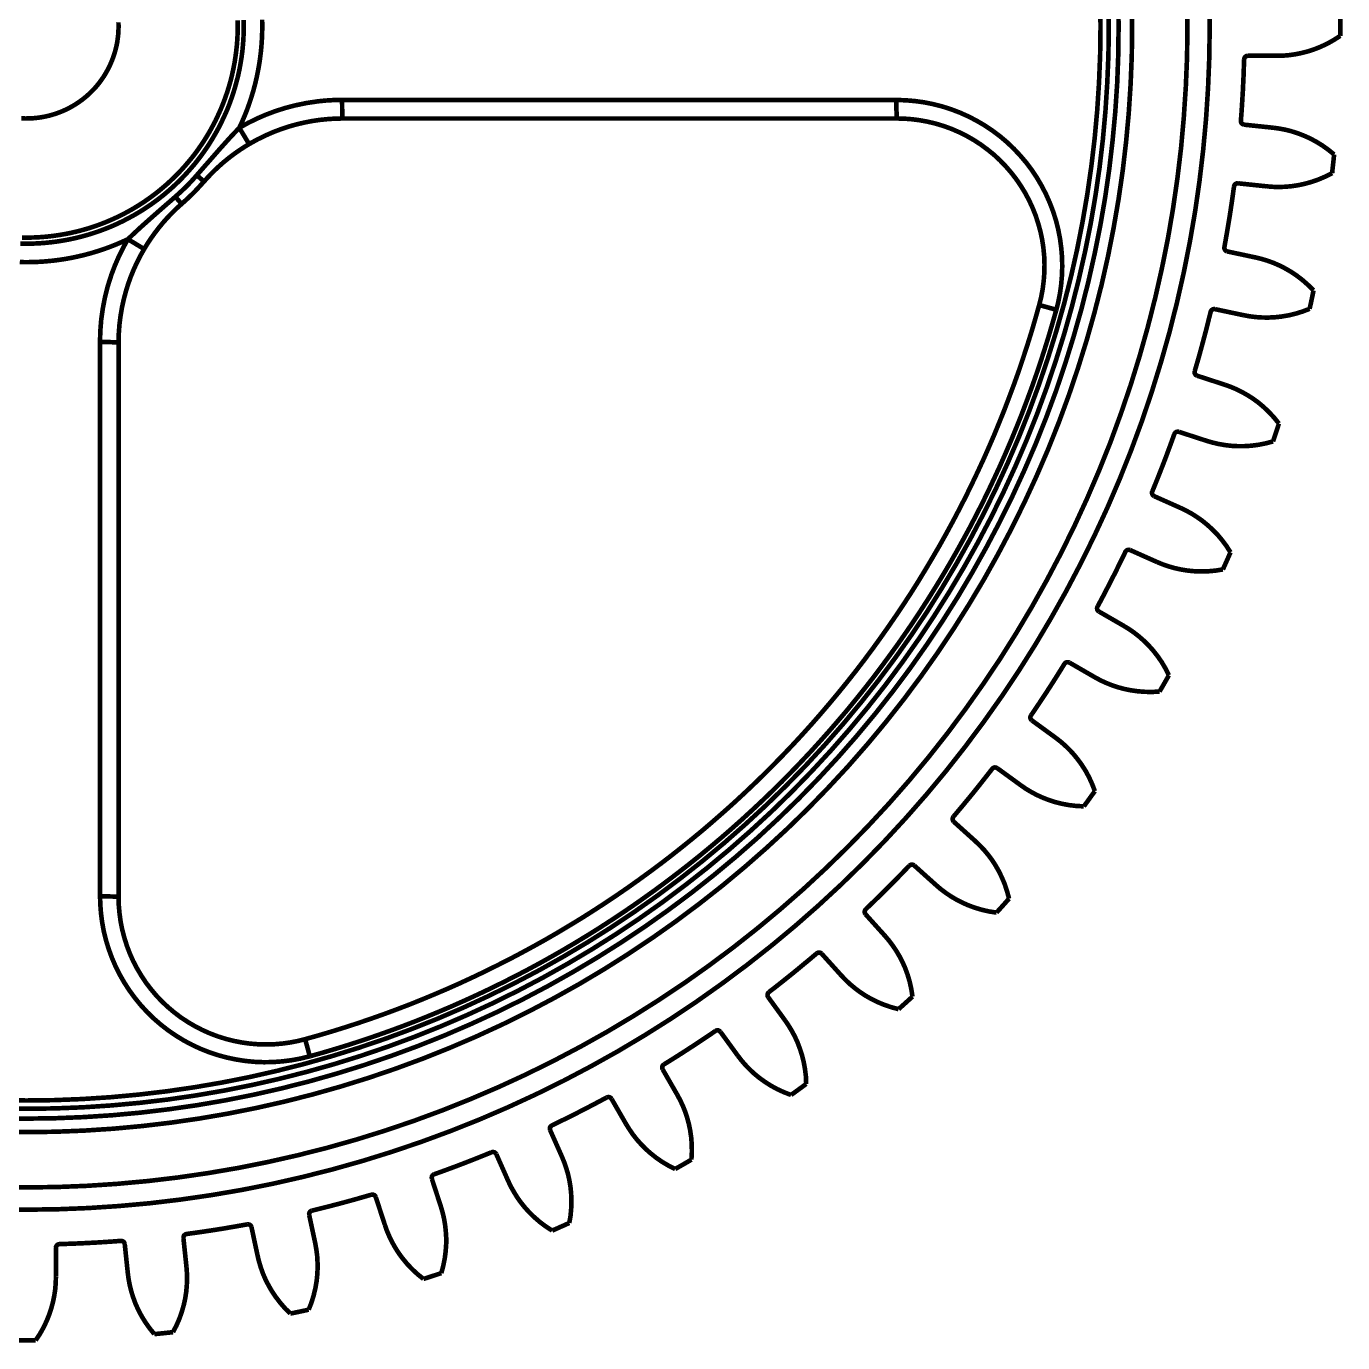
# Model space of a CAD drawing. Extents: x 1.1 to 21.8, y 1.7 to 15.4.
# Drawn here: x 16.263 to 19.076, y 3.429 to 6.241 of the extents above; entities that cross this region are included whole.
import ezdxf

# ---------------------------------------------------------------- set-up
doc = ezdxf.new("R2010")
doc.units = 0
doc.layers.get('0').update_dxf_attribs({"linetype": 'CONTINUOUS'})

msp = doc.modelspace()

# ---------------------------------------------------------------- linework, layer by layer
at = {"color": 0, "const_width": 0.00985}
for points in [[(18.7906, 6.30735), (18.7914, 6.24115), (18.7906, 6.17503), (18.7879, 6.10889), (18.7836, 6.04286), (18.7775, 5.97694), (18.7697, 5.91124), (18.7603, 5.84576), (18.749, 5.78049), (18.7361, 5.7156), (18.7215, 5.6511), (18.7053, 5.58692), (18.6872, 5.52322), (18.6676, 5.46001), (18.6464, 5.39735), (18.6235, 5.33529), (18.599, 5.27382), (18.5729, 5.213), (18.5451, 5.15294), (18.5158, 5.09353), (18.485, 5.035), (18.4526, 4.97726), (18.4189, 4.92042), (18.3836, 4.86442), (18.3468, 4.8094), (18.3086, 4.75537), (18.269, 4.70231), (18.2281, 4.65033), (18.1857, 4.59944), (18.1421, 4.54975), (18.0972, 4.50114), (18.051, 4.45372), (18.0036, 4.40756), (17.955, 4.36263), (17.9053, 4.31901), (17.8544, 4.27669), (17.8024, 4.23574), (17.7493, 4.19613), (17.6953, 4.15793), (17.6403, 4.12115), (17.5843, 4.08583), (17.5275, 4.05197), (17.4697, 4.01969), (17.4111, 3.98882), (17.3518, 3.95958), (17.2917, 3.93186), (17.231, 3.90576), (17.1694, 3.88124), (17.1074, 3.85835), (17.0447, 3.83708), (16.9815, 3.81743), (16.9178, 3.79949), (16.8536, 3.78321), (16.7892, 3.76856), (16.7242, 3.75564), (16.659, 3.74447), (16.5935, 3.73497), (16.5278, 3.72715), (16.4618, 3.72114), (16.3958, 3.71679), (16.3297, 3.71419), (16.2635, 3.71332), (16.1974, 3.71419)], [(18.7431, 6.3061), (18.7438, 6.24115), (18.7431, 6.17626), (18.7404, 6.11139), (18.7361, 6.0466), (18.7303, 5.98193), (18.7226, 5.91743), (18.7133, 5.85319), (18.7024, 5.78917), (18.6896, 5.72547), (18.6753, 5.66217), (18.6593, 5.59924), (18.6417, 5.53674), (18.6225, 5.47472), (18.6015, 5.41325), (18.5792, 5.35232), (18.555, 5.29199), (18.5294, 5.23236), (18.5022, 5.17339), (18.4735, 5.11518), (18.4432, 5.05767), (18.4115, 5.00103), (18.3783, 4.94526), (18.3438, 4.89031), (18.3076, 4.83632), (18.2701, 4.78331), (18.2313, 4.73128), (18.1911, 4.68028), (18.1496, 4.63037), (18.1068, 4.58154), (18.0626, 4.53386), (18.0174, 4.48736), (17.9708, 4.44206), (17.9232, 4.39794), (17.8743, 4.35514), (17.8244, 4.31364), (17.7735, 4.27344), (17.7214, 4.2346), (17.6685, 4.1971), (17.6143, 4.16103), (17.5594, 4.12642), (17.5038, 4.09321), (17.4471, 4.06147), (17.3896, 4.03125), (17.3314, 4.0025), (17.2724, 3.97532), (17.2126, 3.94971), (17.1524, 3.92562), (17.0915, 3.90315), (17.03, 3.88226), (16.9681, 3.86301), (16.9056, 3.84538), (16.8425, 3.82943), (16.7792, 3.81511), (16.7156, 3.8024), (16.6515, 3.79144), (16.5874, 3.78212), (16.5228, 3.77447), (16.4581, 3.76856), (16.3933, 3.76426), (16.3285, 3.76172), (16.2635, 3.7609), (16.1986, 3.76172)], [(16.2017, 3.87978), (16.2635, 3.87896), (16.3254, 3.87978), (16.3872, 3.88222), (16.4489, 3.88629), (16.5104, 3.89193), (16.5719, 3.89919), (16.6331, 3.90804), (16.694, 3.91851), (16.7547, 3.93061), (16.815, 3.94422), (16.875, 3.95947), (16.9344, 3.97624), (16.9935, 3.99457), (17.0521, 4.01449), (17.1101, 4.03586), (17.1675, 4.05881), (17.2243, 4.08317), (17.2806, 4.1091), (17.336, 4.13644), (17.3907, 4.16525), (17.4447, 4.19542), (17.4978, 4.22706), (17.5501, 4.2601), (17.6015, 4.29443), (17.6521, 4.33014), (17.7015, 4.36714), (17.7501, 4.40539), (17.7976, 4.44493), (17.8442, 4.48574), (17.8896, 4.52767), (17.9339, 4.57086), (17.9769, 4.61518), (18.019, 4.66054), (18.0597, 4.70703), (18.0993, 4.75461), (18.1376, 4.80317), (18.1746, 4.85271), (18.2103, 4.90321), (18.2446, 4.95464), (18.2776, 5.00694), (18.3093, 5.06006), (18.3394, 5.11404), (18.3683, 5.16878), (18.3956, 5.22424), (18.4215, 5.28039), (18.446, 5.33718), (18.4689, 5.39464), (18.4903, 5.45269), (18.5101, 5.51124), (18.5285, 5.57026), (18.5453, 5.62978), (18.5606, 5.68972), (18.5742, 5.75006), (18.5862, 5.81071), (18.5967, 5.87164), (18.6056, 5.93283), (18.6128, 5.99425), (18.6185, 6.05583), (18.6225, 6.11757), (18.625, 6.17936), (18.6257, 6.24115), (18.6257, 6.24115), (18.625, 6.303)], [(18.5961, 6.30225), (18.5968, 6.24115), (18.5968, 6.24115), (18.5961, 6.18012), (18.5938, 6.11908), (18.5897, 6.05811), (18.584, 5.99729), (18.5769, 5.93664), (18.5682, 5.87619), (18.5578, 5.81597), (18.5458, 5.75608), (18.5324, 5.69646), (18.5174, 5.63726), (18.5007, 5.5785), (18.4826, 5.52013), (18.4631, 5.46229), (18.4419, 5.405), (18.4193, 5.34825), (18.3951, 5.2921), (18.3696, 5.23665), (18.3425, 5.18186), (18.314, 5.12782), (18.2842, 5.07449), (18.2531, 5.02203), (18.2204, 4.97038), (18.1865, 4.9196), (18.1513, 4.86968), (18.1147, 4.82075), (18.0769, 4.77279), (18.0378, 4.72581), (17.9975, 4.67985), (17.9561, 4.63504), (17.9135, 4.59125), (17.8697, 4.54867), (17.8249, 4.50717), (17.7789, 4.4669), (17.7319, 4.42785), (17.684, 4.39003), (17.635, 4.35346), (17.5851, 4.31819), (17.5343, 4.28429), (17.4826, 4.25168), (17.4301, 4.22049), (17.3769, 4.1906), (17.3229, 4.16217), (17.2681, 4.13514), (17.2125, 4.1096), (17.1565, 4.08544), (17.0997, 4.06282), (17.0424, 4.04172), (16.9846, 4.02208), (16.9262, 4.00396), (16.8675, 3.98736), (16.8082, 3.97233), (16.7486, 3.95882), (16.6887, 3.94694), (16.6285, 3.93658), (16.5681, 3.92785), (16.5075, 3.92063), (16.4467, 3.91504), (16.3857, 3.91108), (16.3246, 3.90864), (16.2635, 3.90782), (16.2025, 3.90864)], [(16.2031, 3.92964), (16.2635, 3.92882), (16.324, 3.92964), (16.3846, 3.93201), (16.445, 3.93599), (16.5053, 3.94151), (16.5654, 3.94862), (16.6253, 3.95731), (16.6849, 3.96756), (16.7443, 3.97939), (16.8033, 3.99274), (16.8621, 4.00765), (16.9203, 4.02403), (16.9781, 4.04199), (17.0354, 4.06147), (17.0922, 4.08242), (17.1485, 4.10487), (17.204, 4.12875), (17.259, 4.15408), (17.3133, 4.18088), (17.3669, 4.20904), (17.4197, 4.23867), (17.4717, 4.26958), (17.5229, 4.30186), (17.5732, 4.3355), (17.6228, 4.37044), (17.6711, 4.40668), (17.7188, 4.44417), (17.7653, 4.48286), (17.8108, 4.52279), (17.8553, 4.56386), (17.8986, 4.60612), (17.9408, 4.64947), (17.9819, 4.6939), (18.0218, 4.73942), (18.0606, 4.78597), (18.0981, 4.8335), (18.1343, 4.882), (18.1692, 4.93147), (18.2028, 4.98178), (18.2351, 5.03299), (18.2661, 5.08501), (18.2957, 5.13781), (18.3239, 5.1914), (18.3507, 5.24571), (18.376, 5.30067), (18.3999, 5.35628), (18.4224, 5.41249), (18.4432, 5.46929), (18.4626, 5.52664), (18.4807, 5.58447), (18.4971, 5.64268), (18.5119, 5.70139), (18.5253, 5.76042), (18.5372, 5.81976), (18.5474, 5.87944), (18.5561, 5.93935), (18.5632, 5.99946), (18.5687, 6.05974), (18.5726, 6.12017), (18.5751, 6.18067), (18.5758, 6.24115), (18.5751, 6.30171)], [(18.5574, 6.30126), (18.5582, 6.24115), (18.5574, 6.1811), (18.555, 6.1211), (18.5511, 6.06114), (18.5456, 6.00131), (18.5385, 5.94168), (18.5299, 5.88222), (18.5197, 5.82303), (18.5081, 5.76411), (18.4949, 5.70551), (18.48, 5.64729), (18.4636, 5.58946), (18.4458, 5.53212), (18.4265, 5.47521), (18.4057, 5.41883), (18.3835, 5.36307), (18.3597, 5.30789), (18.3346, 5.25331), (18.3081, 5.19943), (18.2801, 5.14626), (18.2507, 5.09386), (18.22, 5.04226), (18.1881, 4.99143), (18.1546, 4.94146), (18.1199, 4.89242), (18.084, 4.84429), (18.0468, 4.79715), (18.0083, 4.75092), (17.9688, 4.70578), (17.9281, 4.66168), (17.8861, 4.61865), (17.8431, 4.57671), (17.7989, 4.53597), (17.7538, 4.49631), (17.7076, 4.4579), (17.6604, 4.42074), (17.6124, 4.38482), (17.5632, 4.35015), (17.5133, 4.31674), (17.4625, 4.28472), (17.4108, 4.25396), (17.3585, 4.22461), (17.3053, 4.19667), (17.2514, 4.17008), (17.1968, 4.14492), (17.1417, 4.12121), (17.0858, 4.09896), (17.0296, 4.07818), (16.9726, 4.05886), (16.9153, 4.04107), (16.8574, 4.02474), (16.7992, 4.00999), (16.7406, 3.99669), (16.6817, 3.98497), (16.6225, 3.97483), (16.5631, 3.96619), (16.5035, 3.95915), (16.4436, 3.95361), (16.3836, 3.94971), (16.3236, 3.94732), (16.2635, 3.94656), (16.2035, 3.94732)], [(16.7276, 6.25444), (16.7278, 6.24115), (16.7276, 6.22792), (16.7271, 6.21468), (16.7261, 6.20144), (16.7249, 6.18826), (16.7231, 6.17507), (16.721, 6.162), (16.7186, 6.14899), (16.7158, 6.13601), (16.7125, 6.12315), (16.709, 6.11035), (16.7051, 6.09771), (16.7008, 6.08518), (16.6963, 6.07269), (16.6913, 6.06044), (16.6858, 6.04829), (16.6801, 6.03629), (16.6742, 6.02453), (16.6678, 6.01286), (16.6611, 6.00142), (16.6542, 5.99018), (16.6468, 5.97911), (16.6392, 5.96826), (16.6312, 5.95763), (16.6231, 5.94726), (16.6144, 5.93712), (16.6056, 5.92725), (16.5965, 5.91758), (16.5871, 5.90821), (16.5775, 5.89908), (16.5676, 5.89031), (16.5575, 5.88172), (16.5471, 5.87349), (16.5365, 5.86556), (16.5256, 5.85792), (16.5146, 5.85058), (16.5033, 5.84358), (16.4918, 5.83692), (16.4801, 5.83057), (16.4683, 5.82449), (16.4564, 5.81885), (16.4443, 5.81347), (16.4319, 5.80854), (16.4196, 5.80388), (16.4069, 5.79958), (16.3943, 5.79568), (16.3815, 5.79215), (16.3688, 5.78896), (16.3557, 5.78614), (16.3428, 5.78369), (16.3296, 5.78163), (16.3165, 5.77989), (16.3033, 5.7786), (16.29, 5.77761), (16.2768, 5.77707), (16.2635, 5.77686), (16.2503, 5.77707)], [(16.2528, 6.04465), (16.2614, 6.04432), (16.27, 6.04443), (16.2786, 6.04492), (16.2872, 6.04579), (16.2958, 6.04699), (16.3043, 6.04861), (16.3128, 6.05057), (16.3211, 6.05296), (16.3293, 6.05567), (16.3374, 6.05871), (16.3453, 6.06212), (16.3531, 6.06586), (16.3607, 6.06999), (16.3682, 6.07443), (16.3754, 6.07915), (16.3824, 6.08425), (16.3892, 6.08963), (16.3957, 6.09526), (16.4019, 6.10124), (16.4081, 6.10742), (16.4138, 6.11393), (16.4192, 6.12061), (16.4243, 6.12761), (16.4292, 6.13476), (16.4336, 6.14214), (16.4378, 6.14968), (16.4417, 6.15744), (16.4451, 6.16536), (16.4483, 6.17339), (16.4511, 6.18158), (16.4536, 6.18989), (16.4557, 6.19829), (16.4574, 6.20676), (16.4586, 6.21533), (16.4596, 6.2239), (16.4601, 6.23253), (16.4604, 6.24115), (16.4604, 6.24115), (16.4601, 6.24983)], [(16.2538, 5.78993), (16.2668, 5.78982), (16.2799, 5.79015), (16.2929, 5.79081), (16.306, 5.79183), (16.3189, 5.79324), (16.3318, 5.79503), (16.3447, 5.79719), (16.3576, 5.79975), (16.3703, 5.80268), (16.3829, 5.80593), (16.3956, 5.80957), (16.4081, 5.81358), (16.4203, 5.81793), (16.4325, 5.82264), (16.4444, 5.82769), (16.4564, 5.83311), (16.4682, 5.83886), (16.4797, 5.845), (16.4911, 5.8514), (16.5022, 5.85813), (16.5133, 5.86524), (16.524, 5.87261), (16.5346, 5.88032), (16.5449, 5.88829), (16.555, 5.8966), (16.5649, 5.90517), (16.5744, 5.91407), (16.5839, 5.92318), (16.5929, 5.93261), (16.6017, 5.94228), (16.6101, 5.95221), (16.6185, 5.96235), (16.6264, 5.97271), (16.6339, 5.98335), (16.6413, 5.99419), (16.6483, 6.00521), (16.655, 6.01644), (16.6612, 6.02789), (16.6674, 6.0395), (16.6729, 6.05126), (16.6783, 6.06321), (16.6833, 6.07531), (16.6879, 6.08751), (16.6922, 6.09983), (16.6961, 6.11231), (16.6997, 6.12489), (16.7028, 6.13758), (16.7056, 6.15033), (16.7081, 6.16319), (16.7101, 6.17606), (16.7118, 6.18901), (16.7132, 6.20204), (16.7142, 6.21506), (16.7147, 6.22814), (16.7149, 6.24115), (16.7149, 6.24115), (16.7147, 6.25424)], [(16.7671, 6.25521), (16.7674, 6.24115), (16.7671, 6.22715), (16.7665, 6.21322), (16.7656, 6.19922), (16.7642, 6.18528), (16.7625, 6.17139), (16.7604, 6.15756), (16.7578, 6.14378), (16.755, 6.1301), (16.7517, 6.11649), (16.7481, 6.10297), (16.744, 6.08957), (16.7396, 6.07628), (16.7349, 6.0631), (16.7297, 6.05007), (16.7242, 6.03722), (16.7183, 6.02447)], [(19.0704, 6.26101), (19.0706, 6.25603), (19.0706, 6.25097), (19.0706, 6.23594), (19.0706, 6.23096), (19.0706, 6.22597), (19.0704, 6.22092)], [(18.935, 6.17822), (18.9485, 6.17854), (18.9617, 6.17969), (18.9749, 6.18158), (18.9883, 6.18431), (19.0015, 6.18778), (19.0146, 6.192), (19.029, 6.19775), (19.0432, 6.20443), (19.0571, 6.21224), (19.0704, 6.22092)], [(18.8649, 6.17051), (18.8644, 6.15414), (18.8639, 6.13775), (18.8631, 6.12136), (18.8624, 6.10499), (18.8614, 6.0886), (18.8604, 6.07221), (18.8593, 6.05588), (18.8581, 6.03956)], [(18.8728, 6.17822), (18.8701, 6.17774), (18.8678, 6.17638), (18.8661, 6.17437), (18.8651, 6.17188), (18.8649, 6.17051)], [(18.8728, 6.17822), (18.935, 6.17822)], [(16.7183, 6.02447), (16.7368, 6.03467), (16.7557, 6.044), (16.775, 6.05236), (16.7951, 6.05994), (16.8157, 6.06651), (16.8365, 6.07206), (16.8614, 6.07726), (16.8865, 6.081), (16.9036, 6.08268), (16.9207, 6.08371), (16.9379, 6.08404)], [(16.9379, 6.08404), (17.0167, 6.08399), (17.3314, 6.08393), (18.1221, 6.08382)], [(16.9394, 6.04432), (16.9393, 6.04454), (16.939, 6.04508), (16.939, 6.04606), (16.9387, 6.04736), (16.9387, 6.04904), (16.9386, 6.05106), (16.9385, 6.05339), (16.9383, 6.05599), (16.9382, 6.05886), (16.9382, 6.06201), (16.9381, 6.06538), (16.9381, 6.06885), (16.9381, 6.07254), (16.9379, 6.07628), (16.9379, 6.08404)], [(18.1221, 6.08382), (18.1419, 6.08322), (18.1618, 6.08154), (18.1817, 6.07878), (18.2012, 6.07487), (18.2206, 6.06988), (18.2394, 6.06381), (18.2581, 6.05669), (18.2763, 6.0485), (18.294, 6.03928), (18.3113, 6.02914), (18.3278, 6.01801), (18.3438, 6.00603), (18.3589, 5.99317), (18.3733, 5.97939), (18.3869, 5.96485), (18.3999, 5.94954), (18.4118, 5.9336), (18.4228, 5.91699), (18.4328, 5.89985), (18.4419, 5.88211), (18.45, 5.86382), (18.4571, 5.84517), (18.4631, 5.82617), (18.4679, 5.80692), (18.4717, 5.78738), (18.4743, 5.76768), (18.476, 5.74778), (18.4764, 5.72786), (18.4757, 5.70796), (18.474, 5.68815), (18.4715, 5.67051), (18.4681, 5.65306), (18.4638, 5.63574)], [(18.1235, 6.04432), (18.1233, 6.04454), (18.1233, 6.04508), (18.1231, 6.04601), (18.1231, 6.04731), (18.1228, 6.04899), (18.1228, 6.051), (18.1226, 6.05333), (18.1225, 6.05588), (18.1224, 6.05875), (18.1222, 6.0619), (18.1222, 6.06521), (18.1222, 6.06874), (18.1221, 6.07238), (18.1221, 6.07611), (18.1221, 6.07997), (18.1221, 6.08382)], [(16.9394, 6.04432), (16.9231, 6.044), (16.9068, 6.04297), (16.8904, 6.04129), (16.874, 6.0389), (16.8578, 6.03575), (16.8414, 6.03196), (16.8251, 6.0274), (16.809, 6.02214), (16.7912, 6.0154), (16.7737, 6.00776), (16.7565, 5.99929), (16.7396, 5.9899)], [(18.1235, 6.04432), (16.9394, 6.04432)], [(18.4272, 5.64583), (18.4314, 5.66276), (18.4346, 5.6799), (18.4368, 5.69721), (18.4382, 5.71511), (18.4385, 5.73307), (18.4378, 5.75097), (18.4361, 5.76833), (18.4335, 5.7856), (18.4299, 5.80268), (18.4251, 5.81999), (18.4196, 5.83703), (18.4129, 5.85374), (18.4056, 5.86951), (18.3974, 5.88493), (18.3883, 5.89985), (18.3782, 5.91465), (18.3672, 5.92888), (18.3554, 5.94243), (18.3433, 5.95497), (18.3306, 5.96679), (18.3169, 5.97786), (18.3026, 5.9885), (18.2875, 5.99826), (18.2719, 6.00722), (18.2562, 6.01497), (18.2403, 6.02192), (18.2239, 6.02794), (18.2067, 6.03315), (18.1893, 6.03738), (18.1715, 6.04064), (18.1557, 6.04269), (18.1396, 6.04389), (18.1235, 6.04432)], [(16.6275, 5.92312), (16.6404, 5.93793), (16.6535, 5.95275), (16.6794, 5.98232), (16.6986, 6.00358), (16.7085, 6.01411), (16.7183, 6.02447)], [(16.7183, 6.02447), (16.7203, 6.02106), (16.7224, 6.01768), (16.7243, 6.01438), (16.7263, 6.01118), (16.7281, 6.00814), (16.7299, 6.00521), (16.7315, 6.00244), (16.7331, 5.99989), (16.7344, 5.99761), (16.7357, 5.99561), (16.7368, 5.99387), (16.7378, 5.99246), (16.739, 5.9905), (16.7394, 5.99001), (16.7396, 5.9899)], [(18.8651, 6.03108), (18.8625, 6.03185), (18.8603, 6.03336), (18.8587, 6.0356), (18.8581, 6.03814), (18.8581, 6.03956)], [(18.8651, 6.03108), (18.9268, 6.02458)], [(18.9268, 6.02458), (18.94, 6.02279), (18.9531, 6.02029), (18.966, 6.01704), (18.979, 6.01292), (18.9918, 6.00803), (19.0044, 6.00244), (19.0183, 5.99511), (19.0317, 5.98693), (19.0447, 5.97765), (19.0572, 5.9675)], [(16.7396, 5.9899), (16.7287, 5.98324), (16.7181, 5.97624), (16.7075, 5.96881), (16.6972, 5.96104), (16.6837, 5.95008), (16.6708, 5.93847), (16.6583, 5.92626), (16.6506, 5.91808), (16.6429, 5.90967)], [(19.0572, 5.9675), (19.0557, 5.95253), (19.0546, 5.94254), (19.054, 5.93761), (19.0531, 5.92763)], [(16.5817, 5.87717), (16.5876, 5.8826), (16.5936, 5.88807), (16.5996, 5.89367), (16.6054, 5.89936), (16.6111, 5.90517), (16.6167, 5.91108), (16.6221, 5.91704), (16.6275, 5.92312)], [(16.6429, 5.90967), (16.6372, 5.90338), (16.6315, 5.89714), (16.6257, 5.89094), (16.6199, 5.88493), (16.6137, 5.87901), (16.6076, 5.87315), (16.6014, 5.86746), (16.595, 5.86182)], [(16.6275, 5.92312), (16.6303, 5.92079), (16.6326, 5.91857), (16.635, 5.91661), (16.6369, 5.91482), (16.6387, 5.91331), (16.6403, 5.912), (16.6414, 5.91103), (16.6422, 5.91026), (16.6428, 5.90983), (16.6429, 5.90967)], [(18.8519, 5.90582), (18.8492, 5.9056), (18.8468, 5.90451), (18.8447, 5.90267), (18.8436, 5.90033), (18.8433, 5.89899)], [(18.8519, 5.90582), (18.9139, 5.89931)], [(18.9139, 5.89931), (18.9271, 5.89828), (18.9404, 5.898), (18.9538, 5.89849), (18.9674, 5.89979), (18.981, 5.90186), (18.9943, 5.90474), (19.0094, 5.9089), (19.0242, 5.91411), (19.0388, 5.92036), (19.0531, 5.92763)], [(16.4803, 5.78635), (16.4946, 5.79992), (16.509, 5.81326), (16.5385, 5.83946), (16.56, 5.85835), (16.5817, 5.87717)], [(16.5817, 5.87717), (16.5839, 5.87451), (16.5861, 5.87201), (16.5881, 5.86974), (16.5899, 5.86768), (16.5914, 5.86594), (16.5928, 5.86447), (16.5938, 5.86333), (16.5944, 5.86247), (16.5949, 5.86199), (16.595, 5.86182)], [(18.8433, 5.89899), (18.8411, 5.88276), (18.8388, 5.86654), (18.8364, 5.85032), (18.8339, 5.8341), (18.8312, 5.81787), (18.8285, 5.80171), (18.8257, 5.7856), (18.8228, 5.76942)], [(16.595, 5.86182), (16.5847, 5.85249), (16.5747, 5.84272), (16.565, 5.83263), (16.5557, 5.82221), (16.5467, 5.81131), (16.5381, 5.80007), (16.5297, 5.78847), (16.5218, 5.77647), (16.5149, 5.76508)], [(16.4803, 5.78635), (16.4675, 5.78054), (16.4546, 5.77501), (16.4417, 5.76992), (16.4285, 5.76514), (16.4151, 5.76074), (16.4018, 5.75672), (16.3882, 5.75304), (16.3746, 5.74978), (16.361, 5.74685), (16.3472, 5.74436), (16.3333, 5.74224), (16.3194, 5.7405), (16.3056, 5.73915), (16.2915, 5.73817), (16.2775, 5.73757), (16.2635, 5.73736), (16.2494, 5.73757)], [(16.4207, 5.56679), (16.4214, 5.59082), (16.4233, 5.61475), (16.4267, 5.63857), (16.4314, 5.66287), (16.4375, 5.68679), (16.445, 5.71039), (16.4524, 5.72993), (16.4607, 5.74908), (16.47, 5.76796), (16.4803, 5.78635)], [(16.5149, 5.76508), (16.5068, 5.75087), (16.4994, 5.73633), (16.4926, 5.72136), (16.4864, 5.70617), (16.4807, 5.69038), (16.4758, 5.67432), (16.4715, 5.65804), (16.4678, 5.6415), (16.4646, 5.62272), (16.4622, 5.60379), (16.4608, 5.58464), (16.4604, 5.56532)], [(16.4803, 5.78635), (16.4836, 5.7844), (16.4869, 5.78239), (16.4903, 5.78043), (16.4935, 5.77849), (16.4967, 5.77664), (16.4994, 5.77485), (16.5022, 5.77322), (16.5047, 5.77165), (16.5071, 5.77024), (16.5092, 5.76899), (16.5108, 5.76785), (16.5124, 5.76693), (16.5133, 5.76617), (16.5142, 5.76563), (16.5147, 5.76525), (16.5149, 5.76508)], [(18.8289, 5.76031), (18.8264, 5.76129), (18.8244, 5.76307), (18.8231, 5.76546), (18.8226, 5.76807), (18.8228, 5.76942)], [(18.8289, 5.76031), (18.8896, 5.7474)], [(18.8896, 5.7474), (18.9025, 5.74425), (18.9153, 5.74035), (18.9278, 5.73579), (18.9403, 5.73031), (18.9525, 5.72412), (18.9644, 5.71724), (18.9775, 5.70856), (18.99, 5.69894), (19.0019, 5.68837), (19.0133, 5.67697)], [(19.0133, 5.67697), (19.0122, 5.6721), (19.0113, 5.66715), (19.0092, 5.65739), (19.0082, 5.65246), (19.0071, 5.64757), (19.006, 5.64268), (19.005, 5.63775)], [(16.8589, 4.07753), (16.8872, 4.0855), (16.9153, 4.09381), (16.9433, 4.10254), (16.9713, 4.1116), (16.999, 4.12104), (17.0268, 4.13086), (17.0543, 4.141), (17.0818, 4.15153), (17.109, 4.16243), (17.1361, 4.17372), (17.1632, 4.18528), (17.19, 4.19721), (17.2165, 4.20953), (17.2431, 4.22217), (17.2694, 4.23519), (17.2957, 4.24849), (17.3215, 4.26215), (17.3474, 4.27621), (17.3731, 4.29053), (17.3985, 4.30524), (17.4236, 4.32026), (17.4488, 4.33556), (17.4735, 4.35124), (17.4982, 4.36724), (17.5226, 4.38357), (17.5468, 4.40018), (17.5707, 4.41715), (17.5944, 4.4344), (17.6181, 4.45199), (17.6414, 4.46989), (17.6644, 4.48807), (17.6872, 4.50651), (17.7099, 4.52528), (17.7321, 4.54438), (17.7542, 4.56375), (17.7761, 4.58339), (17.7976, 4.60331), (17.8189, 4.62354), (17.84, 4.64399), (17.8607, 4.66476), (17.8812, 4.68582), (17.9014, 4.70708), (17.9214, 4.72868), (17.941, 4.75049), (17.9603, 4.77257), (17.9794, 4.79492), (17.9982, 4.81749), (18.0167, 4.84033), (18.0349, 4.86333), (18.0528, 4.88667), (18.0703, 4.91015), (18.0875, 4.93392), (18.1044, 4.9579), (18.1211, 4.98215), (18.1375, 5.00657), (18.1535, 5.03114), (18.1692, 5.05599), (18.1844, 5.08106), (18.1994, 5.10628), (18.2142, 5.13167), (18.2285, 5.15733), (18.2425, 5.18311), (18.2562, 5.2091), (18.2696, 5.23525), (18.2825, 5.26161), (18.2951, 5.28808), (18.3075, 5.31478), (18.3194, 5.34158), (18.3311, 5.3686), (18.3422, 5.39572), (18.3532, 5.42296), (18.3636, 5.45042), (18.3739, 5.47792), (18.3838, 5.50564), (18.3931, 5.53342), (18.4022, 5.56136), (18.411, 5.58942), (18.4192, 5.61757), (18.4272, 5.64583)], [(18.4638, 5.63574), (18.4557, 5.60736), (18.4474, 5.5791), (18.4386, 5.55094), (18.4296, 5.52289), (18.4201, 5.49496), (18.4103, 5.46718), (18.4, 5.43951), (18.3896, 5.41194), (18.3786, 5.38456), (18.3674, 5.35726), (18.3558, 5.33018), (18.3439, 5.30322), (18.3315, 5.27642), (18.3189, 5.24978), (18.306, 5.22331), (18.2926, 5.197), (18.279, 5.17085), (18.2649, 5.14492), (18.2506, 5.11914), (18.236, 5.09353), (18.221, 5.06814), (18.2056, 5.04297), (18.19, 5.01796), (18.174, 4.99317), (18.1578, 4.96858), (18.1411, 4.94422), (18.1243, 4.92008), (18.1069, 4.89615), (18.0894, 4.87244), (18.0717, 4.84896), (18.0535, 4.82568), (18.035, 4.80268), (18.0164, 4.77989), (17.9972, 4.75738), (17.9779, 4.73514), (17.9583, 4.71311), (17.9385, 4.69129), (17.9183, 4.66982), (17.8978, 4.64854), (17.8771, 4.62756), (17.8561, 4.60682), (17.8349, 4.58643), (17.8133, 4.56625), (17.7917, 4.54639), (17.7696, 4.52675), (17.7474, 4.50743), (17.7247, 4.48839), (17.7021, 4.46967), (17.679, 4.45122), (17.6557, 4.43311), (17.6322, 4.41525), (17.6086, 4.39774), (17.5846, 4.38049), (17.5606, 4.36361), (17.5361, 4.34694), (17.5115, 4.33068), (17.4868, 4.31472), (17.4618, 4.2991), (17.4365, 4.28375), (17.4112, 4.26878), (17.3856, 4.25412), (17.3599, 4.23975), (17.3339, 4.22575), (17.3078, 4.21213), (17.2814, 4.19879), (17.255, 4.18582), (17.2283, 4.17318), (17.2015, 4.16086), (17.1746, 4.14893), (17.1474, 4.13732), (17.1201, 4.12608), (17.0928, 4.11518), (17.0653, 4.10465), (17.0375, 4.09446), (17.0097, 4.08464), (16.9818, 4.07519), (16.9538, 4.06608), (16.9256, 4.05735), (16.8974, 4.04899), (16.869, 4.04096)], [(18.4272, 5.64583), (18.4274, 5.64572), (18.4281, 5.64561), (18.429, 5.64535), (18.4303, 5.64497), (18.4321, 5.64447), (18.4342, 5.64388), (18.4365, 5.64324), (18.4393, 5.64253), (18.4422, 5.64171), (18.4454, 5.64079), (18.4488, 5.63986), (18.4524, 5.63889), (18.4561, 5.63786), (18.4599, 5.63683), (18.4638, 5.63574)], [(18.7935, 5.63118), (18.7894, 5.61529), (18.7856, 5.59939), (18.7814, 5.5835), (18.7772, 5.56765), (18.7729, 5.55181), (18.7686, 5.53603), (18.764, 5.52024), (18.7594, 5.5045)], [(18.8026, 5.63704), (18.8, 5.63715), (18.7974, 5.63633), (18.7953, 5.63471), (18.7939, 5.63254), (18.7935, 5.63118)], [(18.8026, 5.63704), (18.8636, 5.62414)], [(18.8636, 5.62414), (18.8767, 5.62175), (18.8899, 5.62007), (18.9032, 5.61919), (18.9169, 5.61903), (18.9306, 5.61968), (18.9442, 5.6211), (18.9596, 5.62369), (18.9749, 5.62733), (18.9901, 5.63206), (19.005, 5.63775)], [(16.4208, 4.38265), (16.4208, 4.46132), (16.4208, 4.7761), (16.4207, 5.56679)], [(16.4207, 5.56679), (16.4246, 5.56679), (16.4283, 5.56674), (16.4322, 5.56674), (16.4358, 5.56668), (16.4394, 5.56663), (16.4428, 5.56657), (16.4458, 5.56646), (16.4488, 5.56635), (16.4514, 5.56625), (16.4536, 5.56614), (16.4557, 5.56603), (16.4574, 5.56586), (16.4586, 5.56575), (16.4596, 5.56565), (16.4601, 5.56549), (16.4604, 5.56532)], [(16.4604, 5.56532), (16.4604, 4.38118)], [(18.7646, 5.49479), (18.7622, 5.49604), (18.7604, 5.49804), (18.7593, 5.50049), (18.7592, 5.50315), (18.7594, 5.5045)], [(18.7646, 5.49479), (18.8236, 5.47558)], [(18.8236, 5.47558), (18.8361, 5.47114), (18.8483, 5.46593), (18.8603, 5.46007), (18.8722, 5.45329), (18.8838, 5.4459), (18.8949, 5.43782), (18.9069, 5.42779), (18.9183, 5.41694), (18.9292, 5.40517), (18.9393, 5.39264)], [(18.7158, 5.37011), (18.7103, 5.35465), (18.7046, 5.33925), (18.6989, 5.32389), (18.6931, 5.3086), (18.6871, 5.29329), (18.6811, 5.27806), (18.675, 5.26281), (18.6688, 5.24767)], [(18.7257, 5.37494), (18.7229, 5.37532), (18.7203, 5.37478), (18.7181, 5.37343), (18.7164, 5.37136), (18.7158, 5.37011)], [(18.7257, 5.37494), (18.7849, 5.35568)], [(18.9393, 5.39264), (18.9347, 5.37831), (18.9331, 5.37358), (18.9315, 5.36882), (18.9268, 5.35449)], [(18.7849, 5.35568), (18.7976, 5.352), (18.8106, 5.34896), (18.8238, 5.34668), (18.8374, 5.34506), (18.851, 5.34429), (18.8647, 5.34429), (18.8803, 5.34526), (18.8958, 5.34728), (18.9115, 5.35037), (18.9268, 5.35449)], [(18.6729, 5.23747), (18.6707, 5.23893), (18.669, 5.2411), (18.6682, 5.24371), (18.6683, 5.24631), (18.6688, 5.24767)], [(18.6729, 5.23747), (18.7296, 5.21218)], [(18.7296, 5.21218), (18.7415, 5.20643), (18.7532, 5.19997), (18.7644, 5.19287), (18.7756, 5.18494), (18.7862, 5.17632), (18.7964, 5.16715), (18.8075, 5.15593), (18.8176, 5.14393), (18.8272, 5.13108), (18.8358, 5.11762)], [(18.6113, 5.11854), (18.6042, 5.10379), (18.5969, 5.08903), (18.5897, 5.07438), (18.5822, 5.05974), (18.5747, 5.04514), (18.5672, 5.0306), (18.5596, 5.01611), (18.5518, 5.00168)], [(18.6215, 5.12235), (18.619, 5.12299), (18.6164, 5.12278), (18.6139, 5.12158), (18.6119, 5.11974), (18.6113, 5.11854)], [(18.6215, 5.12235), (18.6785, 5.097)], [(18.8358, 5.11762), (18.8339, 5.11301), (18.8318, 5.10846), (18.8299, 5.10385), (18.8278, 5.09928), (18.8258, 5.09467), (18.8196, 5.081)], [(18.6785, 5.097), (18.6908, 5.09196), (18.7033, 5.08762), (18.7162, 5.08393), (18.7296, 5.08094), (18.7431, 5.07872), (18.7567, 5.07731), (18.7724, 5.07667), (18.7879, 5.07704), (18.8039, 5.07844), (18.8196, 5.081)], [(18.5547, 4.9911), (18.5526, 4.99278), (18.5512, 4.99511), (18.5508, 4.99778), (18.5512, 5.00038), (18.5518, 5.00168)], [(18.5547, 4.9911), (18.6085, 4.96007)], [(18.6085, 4.96007), (18.6199, 4.95307), (18.6307, 4.94542), (18.6411, 4.93722), (18.6514, 4.92817), (18.6611, 4.91851), (18.6703, 4.90826), (18.68, 4.89594), (18.689, 4.88297), (18.6971, 4.86919), (18.7043, 4.85487)], [(18.4811, 4.87929), (18.4725, 4.86535), (18.4638, 4.85146), (18.455, 4.83762), (18.4461, 4.82383), (18.4371, 4.81011), (18.4281, 4.79644), (18.4189, 4.78282), (18.4097, 4.76926)], [(18.4918, 4.882), (18.4892, 4.88292), (18.4865, 4.88292), (18.484, 4.88206), (18.4819, 4.88037), (18.4811, 4.87929)], [(18.4918, 4.882), (18.5457, 4.85086)], [(18.5457, 4.85086), (18.5574, 4.84451), (18.5694, 4.83886), (18.5818, 4.83393), (18.5947, 4.82954), (18.6081, 4.8259), (18.6214, 4.82308), (18.6369, 4.82081), (18.6525, 4.81956), (18.6685, 4.81928), (18.6843, 4.82015)], [(18.7043, 4.85487), (18.6919, 4.83317), (18.6893, 4.82883), (18.6868, 4.82449), (18.6843, 4.82015)], [(18.4115, 4.75846), (18.4097, 4.76036), (18.4085, 4.76286), (18.4083, 4.76551), (18.409, 4.76807), (18.4097, 4.76926)], [(18.4115, 4.75846), (18.4617, 4.72194)], [(18.4617, 4.72194), (18.4722, 4.71382), (18.4822, 4.70514), (18.4918, 4.69586), (18.5011, 4.68576), (18.5097, 4.67513), (18.5178, 4.66401), (18.5263, 4.65072), (18.5338, 4.63688), (18.5404, 4.62235), (18.5461, 4.60732)], [(18.3267, 4.65494), (18.3165, 4.64199), (18.3064, 4.62907), (18.2962, 4.61621), (18.286, 4.60346), (18.2756, 4.59076), (18.2651, 4.57813), (18.2546, 4.56554), (18.244, 4.553)], [(18.3375, 4.65653), (18.3351, 4.65771), (18.3324, 4.65804), (18.3297, 4.65739), (18.3275, 4.65597), (18.3267, 4.65494)], [(18.3375, 4.65653), (18.3879, 4.6199)], [(18.3879, 4.6199), (18.3987, 4.61242), (18.4103, 4.60553), (18.4219, 4.59928), (18.4344, 4.59358), (18.4472, 4.5886), (18.4603, 4.58436), (18.4754, 4.58051), (18.4908, 4.57758), (18.5065, 4.57574), (18.5225, 4.57493)], [(18.5461, 4.60732), (18.5401, 4.59918), (18.5372, 4.59517), (18.5314, 4.58703), (18.5285, 4.58301), (18.5256, 4.57894), (18.5225, 4.57493)], [(18.2447, 4.54204), (18.2431, 4.54417), (18.2422, 4.54671), (18.2424, 4.54943), (18.2432, 4.55186), (18.244, 4.553)], [(18.2447, 4.54204), (18.2908, 4.50054)], [(18.2908, 4.50054), (18.3004, 4.49132), (18.3096, 4.48161), (18.3181, 4.47136), (18.3263, 4.46039), (18.3338, 4.44889), (18.3406, 4.43701), (18.3475, 4.4229), (18.3536, 4.40842), (18.3586, 4.39324), (18.3628, 4.37771)], [(18.1494, 4.44803), (18.1382, 4.43614), (18.1268, 4.42437), (18.1153, 4.41265), (18.1036, 4.40104), (18.0921, 4.38949), (18.0804, 4.37799), (18.0686, 4.3666), (18.0567, 4.35525)], [(18.1604, 4.4484), (18.1582, 4.44987), (18.1556, 4.45042), (18.1529, 4.45008), (18.1506, 4.44889), (18.1494, 4.44803)], [(18.1604, 4.4484), (18.2068, 4.40674)], [(16.869, 4.04096), (16.8497, 4.03624), (16.8301, 4.03261), (16.8103, 4.03011), (16.7904, 4.02865), (16.7706, 4.02832), (16.7507, 4.02914), (16.731, 4.03103), (16.7114, 4.03413), (16.6918, 4.03825), (16.6726, 4.04346), (16.6537, 4.04975), (16.6353, 4.05701), (16.6174, 4.06538), (16.5997, 4.07476), (16.5828, 4.08512), (16.5663, 4.0964), (16.5506, 4.10861), (16.5356, 4.12158), (16.5214, 4.13542), (16.5079, 4.15012), (16.4953, 4.16553), (16.4835, 4.18164), (16.4726, 4.19835), (16.4628, 4.21556), (16.4539, 4.23335), (16.446, 4.25168), (16.4392, 4.2704), (16.4333, 4.28956), (16.4286, 4.30892), (16.4251, 4.32844), (16.4228, 4.3464), (16.4214, 4.36453), (16.4208, 4.38265)], [(16.4604, 4.38118), (16.4601, 4.38135), (16.4596, 4.38146), (16.4586, 4.38162), (16.4574, 4.38172), (16.4557, 4.38189), (16.4538, 4.382), (16.4514, 4.38211), (16.4488, 4.38222), (16.446, 4.38232), (16.4428, 4.38238), (16.4394, 4.38249), (16.436, 4.38254), (16.4324, 4.3826), (16.4286, 4.38265), (16.4208, 4.38265)], [(18.2068, 4.40674), (18.2168, 4.39817), (18.2275, 4.39008), (18.2386, 4.38265), (18.2503, 4.37571), (18.2625, 4.36942), (18.275, 4.36382), (18.2897, 4.3584), (18.3047, 4.35389), (18.3201, 4.35037), (18.336, 4.34793)], [(16.4604, 4.38118), (16.4608, 4.36372), (16.4624, 4.34631), (16.4647, 4.329), (16.4682, 4.31142), (16.4728, 4.294), (16.4782, 4.27686), (16.4844, 4.26053), (16.4915, 4.24457), (16.4996, 4.22906), (16.5088, 4.2136), (16.5186, 4.19862), (16.5296, 4.18431), (16.5408, 4.17096), (16.5528, 4.15826), (16.5656, 4.14626), (16.5793, 4.13471), (16.5936, 4.12392), (16.6086, 4.11399), (16.6238, 4.10514), (16.6392, 4.09717), (16.6551, 4.09006), (16.6719, 4.08365), (16.6892, 4.07824), (16.7065, 4.07383), (16.7236, 4.07047), (16.741, 4.06808), (16.7583, 4.06668), (16.7763, 4.06625), (16.7943, 4.06679), (16.8121, 4.06836), (16.8279, 4.07064), (16.8435, 4.07368), (16.8589, 4.07753)], [(18.0563, 4.34424), (18.0549, 4.34651), (18.0543, 4.34918), (18.0546, 4.35183), (18.0558, 4.35422), (18.0567, 4.35525)], [(18.3628, 4.37771), (18.3594, 4.37397), (18.3528, 4.36649), (18.3494, 4.36274), (18.3461, 4.35906), (18.3428, 4.35531), (18.3393, 4.35161), (18.336, 4.34793)], [(18.0563, 4.34424), (18.0978, 4.29818)], [(18.0978, 4.29818), (18.1064, 4.28797), (18.1144, 4.2774), (18.1218, 4.26633), (18.1288, 4.2545), (18.1351, 4.24229), (18.1407, 4.22976), (18.1461, 4.21506), (18.1506, 4.19997), (18.154, 4.18435), (18.1565, 4.16846)], [(17.9517, 4.26069), (17.9392, 4.25011), (17.9265, 4.23958), (17.9139, 4.22911), (17.9013, 4.21875), (17.8885, 4.2085), (17.8757, 4.19829), (17.8628, 4.18815), (17.8497, 4.17811)], [(17.9626, 4.25999), (17.9606, 4.26161), (17.9581, 4.26247), (17.9553, 4.26243), (17.9528, 4.2615), (17.9517, 4.26069)], [(17.9626, 4.25999), (18.0043, 4.21371)], [(18.0043, 4.21371), (18.0135, 4.20404), (18.0232, 4.19493), (18.0335, 4.18642), (18.0444, 4.17822), (18.0558, 4.17074), (18.0678, 4.16385), (18.0818, 4.1569), (18.0963, 4.15088), (18.1113, 4.14578), (18.1268, 4.14165)], [(17.8482, 4.16726), (17.8469, 4.16965), (17.8467, 4.17236), (17.8474, 4.17497), (17.8487, 4.17719), (17.8497, 4.17811)], [(17.8482, 4.16726), (17.8847, 4.11708)], [(18.1565, 4.16846), (18.1528, 4.1651), (18.149, 4.16174), (18.1454, 4.15836), (18.1379, 4.15164), (18.1342, 4.14833), (18.1304, 4.14497), (18.1268, 4.14165)], [(17.8847, 4.11708), (17.8921, 4.10607), (17.899, 4.09467), (17.9053, 4.0829), (17.911, 4.07042), (17.9158, 4.05761), (17.9201, 4.0446), (17.924, 4.02935), (17.9268, 4.01389), (17.9288, 3.99799), (17.9294, 3.98193)], [(16.8589, 4.07753), (16.8589, 4.07731), (16.8592, 4.07671), (16.8594, 4.07574), (16.8597, 4.07438), (16.8603, 4.07264), (16.8608, 4.07058), (16.8615, 4.06819), (16.8622, 4.06549), (16.8631, 4.06256), (16.8639, 4.05935), (16.8649, 4.05593), (16.8658, 4.05236), (16.8668, 4.04867), (16.8679, 4.04482), (16.869, 4.04096)], [(17.7354, 4.09506), (17.7219, 4.08583), (17.7083, 4.07671), (17.6946, 4.0676), (17.6808, 4.05865), (17.6671, 4.04975), (17.6533, 4.04096), (17.6394, 4.03222), (17.6254, 4.0236)], [(17.7462, 4.09321), (17.7443, 4.09506), (17.7419, 4.09619), (17.7392, 4.0964), (17.7367, 4.09576), (17.7354, 4.09506)], [(17.7462, 4.09321), (17.7829, 4.04281)], [(17.6228, 4.01297), (17.6218, 4.01551), (17.6218, 4.01818), (17.6226, 4.02072), (17.6243, 4.02279), (17.6254, 4.0236)], [(17.7829, 4.04281), (17.791, 4.03228), (17.7997, 4.02225), (17.809, 4.01264), (17.819, 4.00336), (17.8296, 3.99468), (17.8408, 3.98665), (17.8539, 3.97825), (17.8676, 3.97076), (17.8822, 3.96408), (17.8971, 3.95839)], [(17.6228, 4.01297), (17.6537, 3.95925)], [(17.9294, 3.98193), (17.9254, 3.979), (17.9214, 3.97601), (17.9174, 3.9731), (17.9133, 3.97011), (17.8971, 3.95839)], [(17.5031, 3.95296), (17.4886, 3.94521), (17.4742, 3.93756), (17.4596, 3.92996), (17.445, 3.92247), (17.4303, 3.91504), (17.4157, 3.90776), (17.401, 3.90056), (17.3861, 3.89339)], [(17.5136, 3.94997), (17.5119, 3.95204), (17.5096, 3.9534), (17.5069, 3.95394), (17.5043, 3.9535), (17.5031, 3.95296)], [(17.5136, 3.94997), (17.5447, 3.89606)], [(17.6537, 3.95925), (17.66, 3.94754), (17.6657, 3.93544), (17.6707, 3.92312), (17.675, 3.9101), (17.6786, 3.89686), (17.6814, 3.88346), (17.6837, 3.86789), (17.6849, 3.85221), (17.6851, 3.83621), (17.6842, 3.82021)], [(17.3824, 3.88314), (17.3817, 3.88569), (17.3819, 3.8884), (17.3832, 3.89085), (17.385, 3.89274), (17.3861, 3.89339)], [(17.3824, 3.88314), (17.4076, 3.82644)], [(17.5447, 3.89606), (17.5518, 3.88471), (17.5593, 3.87381), (17.5675, 3.86333), (17.5767, 3.85303), (17.5862, 3.84332), (17.5965, 3.83415), (17.6087, 3.82443), (17.6215, 3.81554), (17.6353, 3.8074), (17.6494, 3.80013)], [(17.2571, 3.83594), (17.2419, 3.82975), (17.2267, 3.82362), (17.2114, 3.8176), (17.1961, 3.81168), (17.1808, 3.80583), (17.1654, 3.80013), (17.15, 3.79449), (17.1346, 3.78896)], [(17.2674, 3.83187), (17.2658, 3.8341), (17.2636, 3.83572), (17.261, 3.83649), (17.2585, 3.83637), (17.2571, 3.83594)], [(17.2674, 3.83187), (17.2926, 3.77496)], [(17.4076, 3.82644), (17.4126, 3.81413), (17.4169, 3.80154), (17.4207, 3.78874), (17.4236, 3.77533), (17.4258, 3.76183), (17.4272, 3.74815), (17.4278, 3.73247), (17.4274, 3.71674), (17.426, 3.70079), (17.4233, 3.68494)], [(17.6842, 3.82021), (17.6799, 3.81765), (17.6756, 3.81515), (17.6712, 3.81261), (17.6582, 3.80512), (17.6537, 3.80263), (17.6494, 3.80013)], [(17.1297, 3.77908), (17.1294, 3.78174), (17.1299, 3.7844), (17.1312, 3.78668), (17.1333, 3.78836), (17.1346, 3.78896)], [(17.1297, 3.77908), (17.1489, 3.72006)], [(17.2926, 3.77496), (17.2983, 3.76297), (17.3049, 3.75131), (17.3118, 3.74001), (17.3197, 3.72889), (17.3283, 3.71815), (17.3375, 3.70796), (17.3487, 3.69706), (17.3606, 3.68685), (17.3733, 3.67731), (17.3867, 3.66868)], [(17.0003, 3.74528), (16.9844, 3.74067), (16.9688, 3.73617), (16.9529, 3.73178), (16.9371, 3.72749), (16.9212, 3.72331), (16.9053, 3.71918), (16.8894, 3.71522), (16.8735, 3.71132)], [(17.0099, 3.74018), (17.0088, 3.74251), (17.0067, 3.74436), (17.0042, 3.74539), (17.0015, 3.74556), (17.0003, 3.74528)], [(17.0099, 3.74018), (17.0292, 3.68093)], [(16.8676, 3.70204), (16.8675, 3.70469), (16.8683, 3.70731), (16.87, 3.70942), (16.8722, 3.71089), (16.8735, 3.71132)], [(17.1489, 3.72006), (17.1526, 3.70731), (17.1557, 3.69433), (17.1579, 3.68121), (17.1594, 3.66758), (17.1603, 3.65392), (17.1603, 3.64019), (17.1592, 3.62451), (17.1572, 3.60894), (17.154, 3.59321), (17.1499, 3.57775)], [(16.7353, 3.68192), (16.7192, 3.67904), (16.7029, 3.67622), (16.6868, 3.67344), (16.6707, 3.67085), (16.6544, 3.66835), (16.6382, 3.6659), (16.6219, 3.66363), (16.6057, 3.6614)], [(16.7444, 3.67583), (16.7435, 3.67833), (16.7417, 3.68033), (16.7393, 3.68164), (16.7367, 3.68207), (16.7353, 3.68192)], [(16.8676, 3.70204), (16.8806, 3.64133)], [(17.0292, 3.68093), (17.0336, 3.6684), (17.0389, 3.65608), (17.0447, 3.64415), (17.0514, 3.63222), (17.0587, 3.62067), (17.0669, 3.6096), (17.0768, 3.59754), (17.0875, 3.58621), (17.0993, 3.57536), (17.1117, 3.56538)], [(17.4233, 3.68494), (17.4097, 3.67876), (17.405, 3.67676), (17.4006, 3.67469), (17.3958, 3.67269), (17.3914, 3.67068), (17.3867, 3.66868)], [(16.5989, 3.65278), (16.5992, 3.65543), (16.6001, 3.65793), (16.6021, 3.65989), (16.6044, 3.66114), (16.6057, 3.6614)], [(16.5989, 3.65278), (16.6054, 3.5911)], [(16.7444, 3.67583), (16.7574, 3.6149)], [(16.3265, 3.63189), (16.3269, 3.63456), (16.3283, 3.63688), (16.3304, 3.63867), (16.3328, 3.63965), (16.3342, 3.63976)], [(16.3265, 3.63189), (16.3265, 3.56988)], [(16.4651, 3.64665), (16.4489, 3.6454), (16.4325, 3.64432), (16.4161, 3.64328), (16.3997, 3.64242), (16.3833, 3.6416), (16.3669, 3.6409), (16.3506, 3.64031), (16.3342, 3.63976)], [(16.4736, 3.6396), (16.4729, 3.64219), (16.4714, 3.64442), (16.4692, 3.64594), (16.4665, 3.64665), (16.4651, 3.64665)], [(16.4736, 3.6396), (16.4801, 3.57769)], [(16.8806, 3.64133), (16.8829, 3.62825), (16.8846, 3.61501), (16.8854, 3.60172), (16.8856, 3.58806), (16.8849, 3.57433), (16.8835, 3.56071), (16.8808, 3.54525), (16.8771, 3.52994), (16.8724, 3.51465), (16.8665, 3.49968)], [(16.7574, 3.6149), (16.7606, 3.602), (16.7644, 3.58925), (16.7689, 3.57671), (16.7743, 3.56418), (16.7806, 3.55192), (16.7874, 3.54004), (16.7961, 3.52701), (16.8056, 3.5146), (16.816, 3.50261), (16.8274, 3.49137)], [(16.3265, 3.56988), (16.3261, 3.55653), (16.325, 3.54329), (16.3231, 3.53011), (16.3204, 3.51671), (16.3168, 3.50342), (16.3126, 3.4904), (16.3068, 3.47581), (16.3, 3.46158), (16.2922, 3.44764), (16.2833, 3.43419)], [(16.4801, 3.57769), (16.4819, 3.56451), (16.4844, 3.55143), (16.4876, 3.53851), (16.4918, 3.52544), (16.4965, 3.51258), (16.5022, 3.50006), (16.5094, 3.48622), (16.5176, 3.47287), (16.5268, 3.45985), (16.5368, 3.44749)], [(16.6054, 3.5911), (16.6064, 3.57781), (16.6067, 3.56451), (16.6061, 3.55122), (16.6049, 3.53754), (16.6028, 3.52399), (16.5999, 3.51058), (16.5956, 3.4955), (16.5904, 3.48062), (16.584, 3.46593), (16.5767, 3.45167)], [(17.1499, 3.57775), (17.145, 3.57617), (17.1403, 3.5746), (17.1307, 3.57146), (17.1212, 3.56842), (17.1164, 3.56685), (17.1117, 3.56538)], [(16.8665, 3.49968), (16.8617, 3.49858), (16.8568, 3.49756), (16.8518, 3.49647), (16.8421, 3.49442), (16.8371, 3.49337), (16.8322, 3.49235), (16.8274, 3.49137)], [(16.2833, 3.43419), (16.2733, 3.43419), (16.2683, 3.43414), (16.2583, 3.43414), (16.2533, 3.43419), (16.2483, 3.43419), (16.2433, 3.43425)], [(16.5767, 3.45167), (16.5717, 3.45111), (16.5568, 3.44949), (16.5518, 3.449), (16.5468, 3.44846), (16.5368, 3.44749)]]:
    msp.add_lwpolyline(points, dxfattribs=at)

doc.saveas('drawing.dxf')
